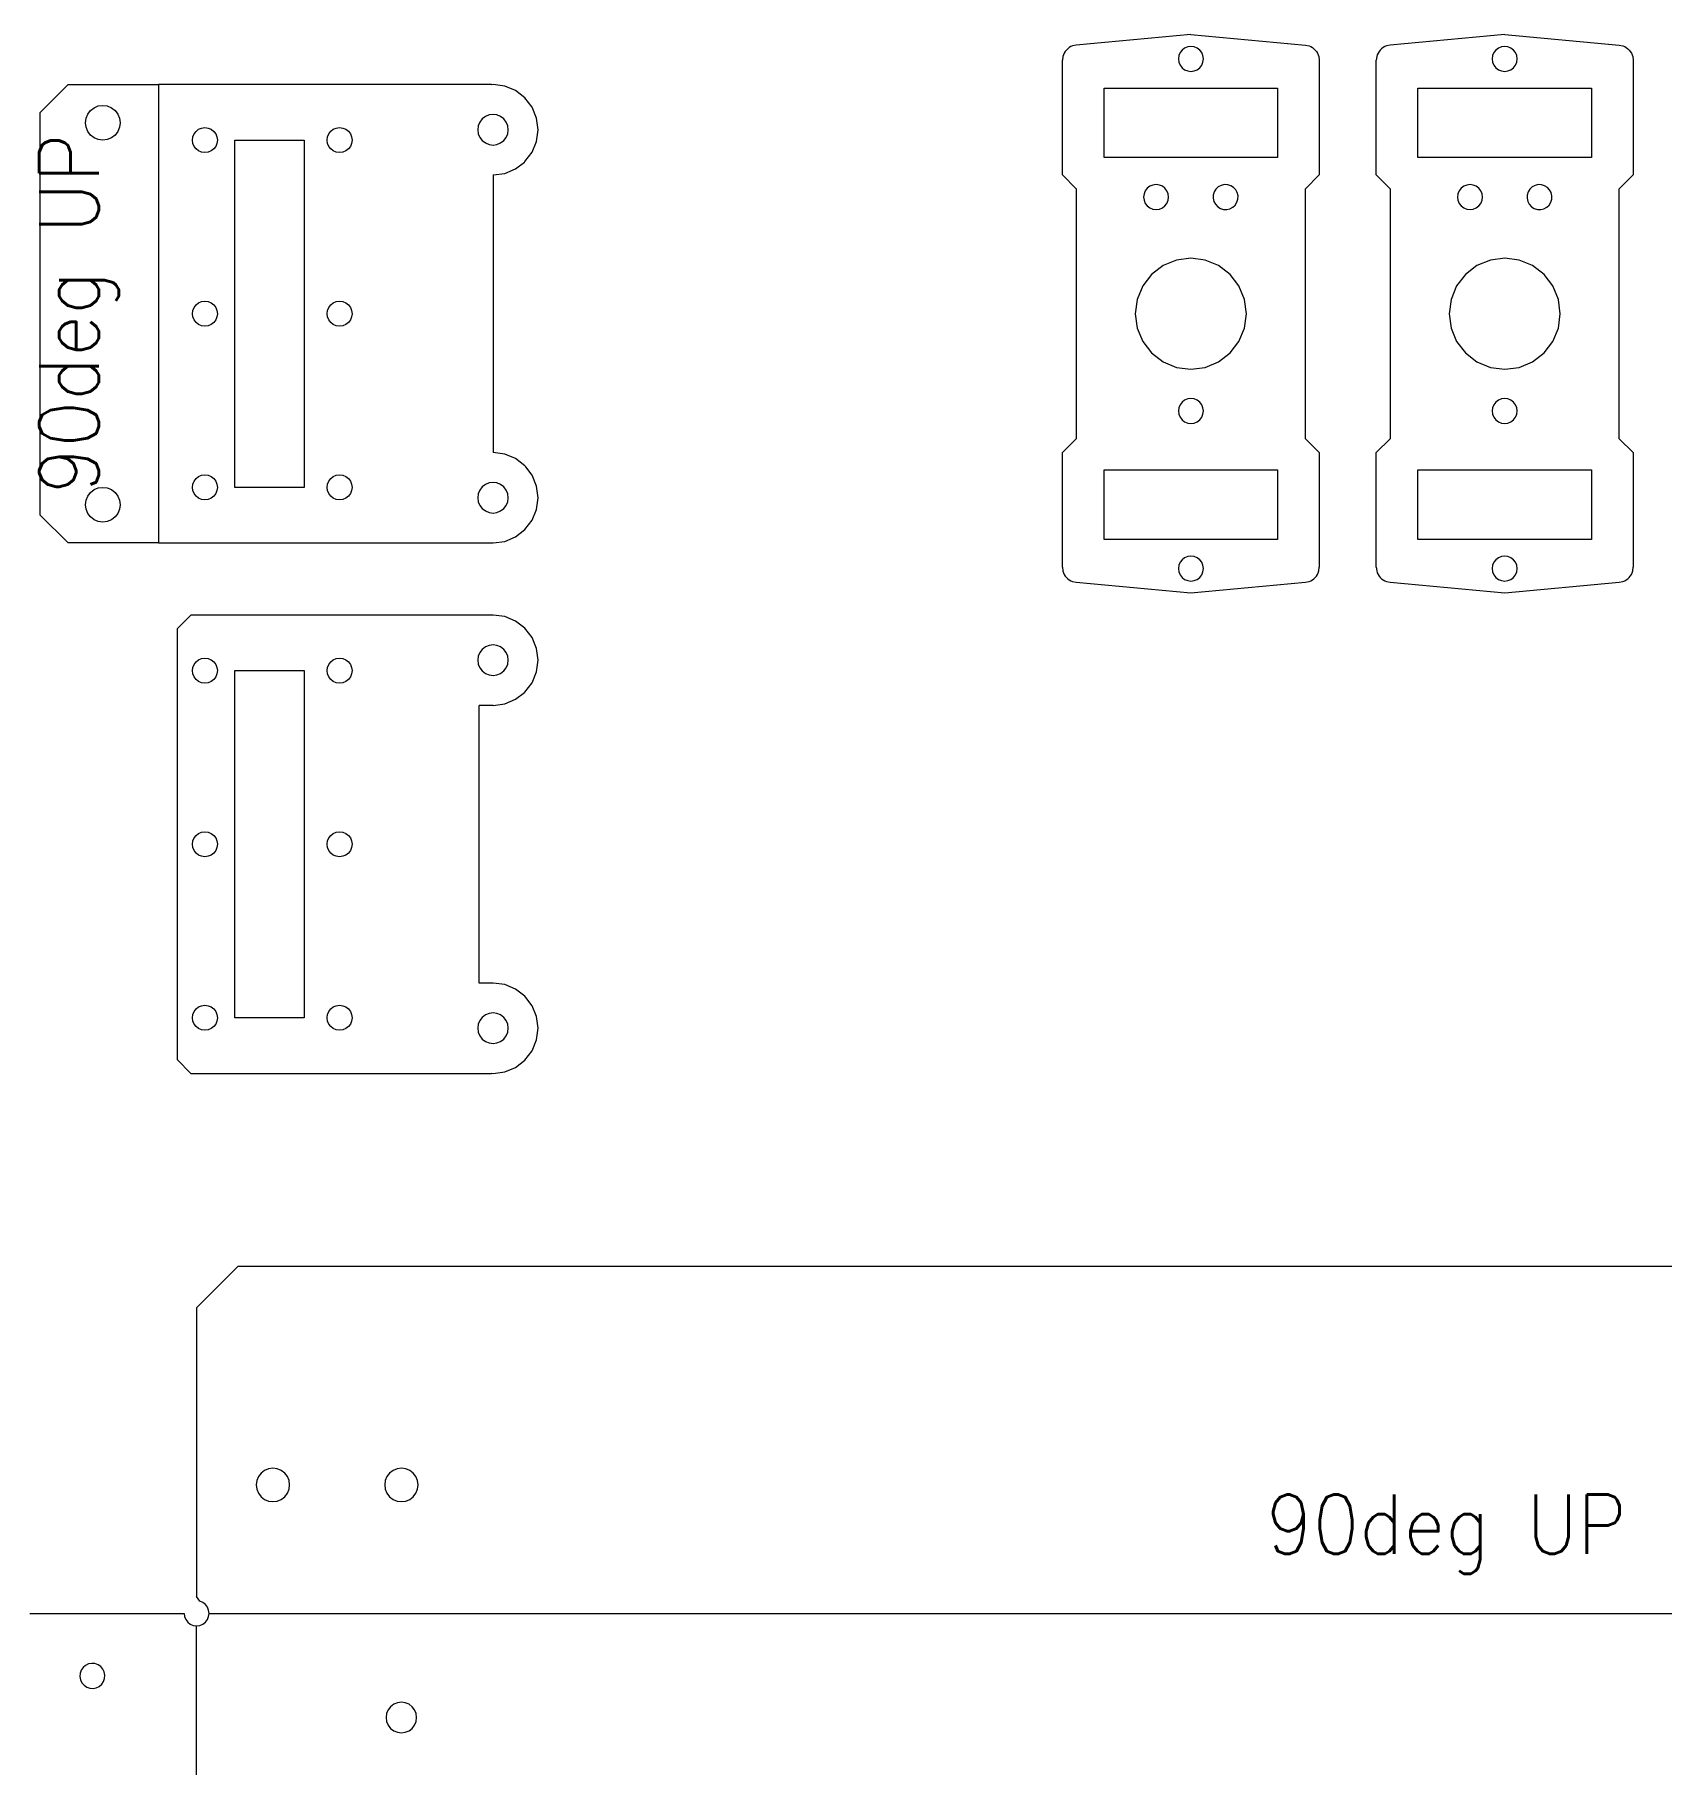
# Model space of a CAD drawing. Extents: x -379 to 887, y -729 to 302.
# Drawn here: x -48.3 to 186, y 53.2 to 302.4 of the extents above; entities that cross this region are included whole.
import ezdxf

# ---------------------------------------------------------------- set-up
doc = ezdxf.new("R2010")
doc.units = 0
doc.layers.get('0').update_dxf_attribs({"linetype": 'CONTINUOUS', "lineweight": 25, "true_color": 0xffffff})
doc.layers.add('Layer0', color=7, linetype='BYLAYER', lineweight=5)
doc.styles.add('textstyle2', font='')
doc.styles.add('textstyle3', font='')
doc.styles.get('textstyle2').set_extended_font_data('Standard')
doc.styles.get('textstyle3').set_extended_font_data('Standard')

msp = doc.modelspace()

# ---------------------------------------------------------------- linework, layer by layer
at = {"layer": 'Layer0'}
for p, q in [((118.2, 302.37), (101.7, 300.86)), ((118.2, 302.37), (134.7, 300.86)), ((163.4, 302.37), (146.9, 300.86)), ((163.4, 302.37), (179.9, 300.86)), ((99.77, 299.21), (99.7, 298.67)), ((99.85, 299.47), (99.77, 299.21)), ((99.97, 299.71), (99.85, 299.47)), ((100.11, 299.94), (99.97, 299.71)), ((100.28, 300.15), (100.11, 299.94)), ((100.47, 300.34), (100.28, 300.15)), ((100.69, 300.5), (100.47, 300.34)), ((100.92, 300.64), (100.69, 300.5)), ((101.17, 300.74), (100.92, 300.64)), ((101.7, 300.86), (101.17, 300.74)), ((116.46, 299.34), (116.4, 298.87)), ((116.64, 299.77), (116.46, 299.34)), ((116.93, 300.15), (116.64, 299.77)), ((117.3, 300.43), (116.93, 300.15)), ((117.74, 300.61), (117.3, 300.43)), ((118.2, 300.67), (117.74, 300.61)), ((118.67, 300.61), (118.2, 300.67)), ((119.1, 300.43), (118.67, 300.61)), ((119.47, 300.15), (119.1, 300.43)), ((119.76, 299.77), (119.47, 300.15)), ((119.94, 299.34), (119.76, 299.77)), ((120, 298.87), (119.94, 299.34)), ((134.7, 300.86), (135.23, 300.74)), ((135.23, 300.74), (135.48, 300.64)), ((135.48, 300.64), (135.71, 300.5)), ((135.71, 300.5), (135.93, 300.34)), ((135.93, 300.34), (136.12, 300.15)), ((136.12, 300.15), (136.29, 299.94)), ((136.29, 299.94), (136.44, 299.71)), ((136.44, 299.71), (136.55, 299.47)), ((136.55, 299.47), (136.63, 299.21)), ((136.63, 299.21), (136.7, 298.67)), ((144.97, 299.21), (144.9, 298.67)), ((145.05, 299.47), (144.97, 299.21)), ((145.17, 299.71), (145.05, 299.47)), ((145.31, 299.94), (145.17, 299.71)), ((145.48, 300.15), (145.31, 299.94)), ((145.67, 300.34), (145.48, 300.15)), ((145.89, 300.5), (145.67, 300.34)), ((146.12, 300.64), (145.89, 300.5)), ((146.37, 300.74), (146.12, 300.64)), ((146.9, 300.86), (146.37, 300.74)), ((161.66, 299.34), (161.6, 298.87)), ((161.84, 299.77), (161.66, 299.34)), ((162.13, 300.15), (161.84, 299.77)), ((162.5, 300.43), (162.13, 300.15)), ((162.94, 300.61), (162.5, 300.43)), ((163.4, 300.67), (162.94, 300.61)), ((163.87, 300.61), (163.4, 300.67)), ((164.3, 300.43), (163.87, 300.61)), ((164.67, 300.15), (164.3, 300.43)), ((164.96, 299.77), (164.67, 300.15)), ((165.14, 299.34), (164.96, 299.77)), ((165.2, 298.87), (165.14, 299.34)), ((179.9, 300.86), (180.43, 300.74)), ((180.43, 300.74), (180.68, 300.64)), ((180.68, 300.64), (180.91, 300.5)), ((180.91, 300.5), (181.13, 300.34)), ((181.13, 300.34), (181.32, 300.15)), ((181.32, 300.15), (181.49, 299.94)), ((181.49, 299.94), (181.64, 299.71)), ((181.64, 299.71), (181.75, 299.47)), ((181.75, 299.47), (181.83, 299.21)), ((181.83, 299.21), (181.9, 298.67)), ((99.7, 282.17), (99.7, 298.67)), ((116.4, 298.87), (116.46, 298.41)), ((116.46, 298.41), (116.64, 297.97)), ((116.64, 297.97), (116.93, 297.6)), ((116.93, 297.6), (117.3, 297.31)), ((117.3, 297.31), (117.74, 297.13)), ((117.74, 297.13), (118.2, 297.07)), ((118.2, 297.07), (118.67, 297.13)), ((118.67, 297.13), (119.1, 297.31)), ((119.1, 297.31), (119.47, 297.6)), ((119.47, 297.6), (119.76, 297.97)), ((119.76, 297.97), (119.94, 298.41)), ((119.94, 298.41), (120, 298.87)), ((136.7, 298.67), (136.7, 282.17)), ((144.9, 282.17), (144.9, 298.67)), ((161.6, 298.87), (161.66, 298.41)), ((161.66, 298.41), (161.84, 297.97)), ((161.84, 297.97), (162.13, 297.6)), ((162.13, 297.6), (162.5, 297.31)), ((162.5, 297.31), (162.94, 297.13)), ((162.94, 297.13), (163.4, 297.07)), ((163.4, 297.07), (163.87, 297.13)), ((163.87, 297.13), (164.3, 297.31)), ((164.3, 297.31), (164.67, 297.6)), ((164.67, 297.6), (164.96, 297.97)), ((164.96, 297.97), (165.14, 298.41)), ((165.14, 298.41), (165.2, 298.87)), ((181.9, 298.67), (181.9, 282.17)), ((-43.5, 295.17), (-47.5, 291.17)), ((-43.5, 295.17), (-30.5, 295.17)), ((17.5, 295.17), (-30.5, 295.17)), ((17.5, 295.15), (17.5, 295.17)), ((17.7, 295.17), (17.5, 295.15)), ((19.38, 294.95), (17.7, 295.17)), ((20.95, 294.3), (19.38, 294.95)), ((22.3, 293.27), (20.95, 294.3)), ((105.7, 284.67), (105.7, 294.67)), ((105.7, 294.67), (130.7, 294.67)), ((130.7, 294.67), (130.7, 284.67)), ((150.9, 284.67), (150.9, 294.67)), ((150.9, 294.67), (175.9, 294.67)), ((175.9, 294.67), (175.9, 284.67)), ((-40.27, 291.44), (-39.75, 291.84)), ((-39.75, 291.84), (-39.15, 292.09)), ((-39.15, 292.09), (-38.5, 292.17)), ((-38.5, 292.17), (-37.85, 292.09)), ((-37.85, 292.09), (-37.25, 291.84)), ((-37.25, 291.84), (-36.73, 291.44)), ((23.33, 291.92), (22.3, 293.27)), ((23.98, 290.35), (23.33, 291.92)), ((-47.5, 233.17), (-47.5, 291.17)), ((-41, 289.67), (-40.91, 290.32)), ((-40.91, 289.02), (-41, 289.67)), ((-40.91, 290.32), (-40.67, 290.92)), ((-40.67, 288.42), (-40.91, 289.02)), ((-40.67, 290.92), (-40.27, 291.44)), ((-36.73, 291.44), (-36.33, 290.92)), ((-36.33, 290.92), (-36.09, 290.32)), ((-36.09, 289.02), (-36.33, 288.42)), ((-36.09, 290.32), (-36, 289.67)), ((-36, 289.67), (-36.09, 289.02)), ((15.58, 289.24), (15.5, 288.67)), ((15.8, 289.77), (15.58, 289.24)), ((16.15, 290.23), (15.8, 289.77)), ((16.6, 290.58), (16.15, 290.23)), ((17.13, 290.8), (16.6, 290.58)), ((17.7, 290.87), (17.13, 290.8)), ((18.27, 290.8), (17.7, 290.87)), ((18.8, 290.58), (18.27, 290.8)), ((19.26, 290.23), (18.8, 290.58)), ((19.61, 289.77), (19.26, 290.23)), ((19.83, 289.24), (19.61, 289.77)), ((19.9, 288.67), (19.83, 289.24)), ((24.2, 288.67), (23.98, 290.35)), ((-40.27, 287.9), (-40.67, 288.42)), ((-39.75, 287.51), (-40.27, 287.9)), ((-39.15, 287.26), (-39.75, 287.51)), ((-38.5, 287.17), (-39.15, 287.26)), ((-37.85, 287.26), (-38.5, 287.17)), ((-37.25, 287.51), (-37.85, 287.26)), ((-36.73, 287.9), (-37.25, 287.51)), ((-36.33, 288.42), (-36.73, 287.9)), ((-25.6, 287.17), (-25.54, 287.64)), ((-25.54, 286.71), (-25.6, 287.17)), ((-25.54, 287.64), (-25.36, 288.07)), ((-25.36, 286.27), (-25.54, 286.71)), ((-25.36, 288.07), (-25.07, 288.44)), ((-25.07, 288.44), (-24.7, 288.73)), ((-24.7, 288.73), (-24.27, 288.91)), ((-24.27, 288.91), (-23.8, 288.97)), ((-23.8, 288.97), (-23.33, 288.91)), ((-23.33, 288.91), (-22.9, 288.73)), ((-22.9, 288.73), (-22.53, 288.44)), ((-22.53, 288.44), (-22.24, 288.07)), ((-22.24, 288.07), (-22.06, 287.64)), ((-22.06, 286.71), (-22.24, 286.27)), ((-22.06, 287.64), (-22, 287.17)), ((-22, 287.17), (-22.06, 286.71)), ((-19.5, 287.17), (-9.5, 287.17)), ((-19.5, 237.17), (-19.5, 287.17)), ((-9.5, 287.17), (-9.5, 237.17)), ((-6.2, 287.17), (-6.14, 287.64)), ((-6.14, 286.71), (-6.2, 287.17)), ((-6.14, 287.64), (-5.96, 288.07)), ((-5.96, 286.27), (-6.14, 286.71)), ((-5.96, 288.07), (-5.67, 288.45)), ((-5.67, 288.45), (-5.3, 288.73)), ((-5.3, 288.73), (-4.87, 288.91)), ((-4.87, 288.91), (-4.4, 288.97)), ((-4.4, 288.97), (-3.93, 288.91)), ((-3.93, 288.91), (-3.5, 288.73)), ((-3.5, 288.73), (-3.13, 288.45)), ((-3.13, 288.45), (-2.84, 288.07)), ((-2.84, 288.07), (-2.66, 287.64)), ((-2.66, 286.71), (-2.84, 286.27)), ((-2.66, 287.64), (-2.6, 287.17)), ((-2.6, 287.17), (-2.66, 286.71)), ((15.5, 288.67), (15.58, 288.1)), ((15.58, 288.1), (15.8, 287.57)), ((15.8, 287.57), (16.15, 287.12)), ((16.15, 287.12), (16.6, 286.77)), ((16.6, 286.77), (17.13, 286.55)), ((17.13, 286.55), (17.7, 286.47)), ((17.7, 286.47), (18.27, 286.55)), ((18.27, 286.55), (18.8, 286.77)), ((18.8, 286.77), (19.26, 287.12)), ((19.26, 287.12), (19.61, 287.57)), ((19.61, 287.57), (19.83, 288.1)), ((19.83, 288.1), (19.9, 288.67)), ((23.33, 285.42), (23.98, 286.99)), ((23.98, 286.99), (24.2, 288.67)), ((-25.07, 285.9), (-25.36, 286.27)), ((-24.7, 285.61), (-25.07, 285.9)), ((-24.27, 285.43), (-24.7, 285.61)), ((-23.8, 285.37), (-24.27, 285.43)), ((-23.33, 285.43), (-23.8, 285.37)), ((-22.9, 285.61), (-23.33, 285.43)), ((-22.53, 285.9), (-22.9, 285.61)), ((-22.24, 286.27), (-22.53, 285.9)), ((-5.67, 285.9), (-5.96, 286.27)), ((-5.3, 285.61), (-5.67, 285.9)), ((-4.87, 285.43), (-5.3, 285.61)), ((-4.4, 285.37), (-4.87, 285.43)), ((-3.93, 285.43), (-4.4, 285.37)), ((-3.5, 285.61), (-3.93, 285.43)), ((-3.13, 285.9), (-3.5, 285.61)), ((-2.84, 286.27), (-3.13, 285.9)), ((20.95, 283.04), (22.22, 284.02)), ((22.22, 284.02), (22.3, 284.08)), ((22.3, 284.08), (23.33, 285.42)), ((130.7, 284.67), (105.7, 284.67)), ((175.9, 284.67), (150.9, 284.67)), ((17.7, 282.17), (19.38, 282.39)), ((17.7, 282.17), (17.7, 242.17)), ((19.38, 282.39), (20.95, 283.04)), ((99.7, 282.17), (101.7, 280.17)), ((136.7, 282.17), (134.7, 280.17)), ((144.9, 282.17), (146.9, 280.17)), ((181.9, 282.17), (179.9, 280.17)), ((101.7, 280.17), (101.7, 244.17)), ((111.46, 279.44), (111.4, 278.97)), ((111.64, 279.87), (111.46, 279.44)), ((111.93, 280.25), (111.64, 279.87)), ((112.3, 280.53), (111.93, 280.25)), ((112.74, 280.71), (112.3, 280.53)), ((113.2, 280.77), (112.74, 280.71)), ((113.67, 280.71), (113.2, 280.77)), ((114.1, 280.53), (113.67, 280.71)), ((114.47, 280.25), (114.1, 280.53)), ((114.76, 279.87), (114.47, 280.25)), ((114.94, 279.44), (114.76, 279.87)), ((115, 278.97), (114.94, 279.44)), ((121.43, 279.27), (121.41, 278.8)), ((121.56, 279.72), (121.43, 279.27)), ((121.81, 280.12), (121.56, 279.72)), ((122.15, 280.44), (121.81, 280.12)), ((122.57, 280.66), (122.15, 280.44)), ((123.03, 280.76), (122.57, 280.66)), ((123.5, 280.75), (123.03, 280.76)), ((123.95, 280.61), (123.5, 280.75)), ((124.34, 280.36), (123.95, 280.61)), ((124.67, 280.02), (124.34, 280.36)), ((124.89, 279.61), (124.67, 280.02)), ((124.99, 279.15), (124.89, 279.61)), ((124.98, 278.68), (124.99, 279.15)), ((134.7, 244.17), (134.7, 280.17)), ((146.9, 280.17), (146.9, 244.17)), ((156.66, 279.44), (156.6, 278.97)), ((156.84, 279.87), (156.66, 279.44)), ((157.13, 280.25), (156.84, 279.87)), ((157.5, 280.53), (157.13, 280.25)), ((157.94, 280.71), (157.5, 280.53)), ((158.4, 280.77), (157.94, 280.71)), ((158.87, 280.71), (158.4, 280.77)), ((159.3, 280.53), (158.87, 280.71)), ((159.67, 280.25), (159.3, 280.53)), ((159.96, 279.87), (159.67, 280.25)), ((160.14, 279.44), (159.96, 279.87)), ((160.2, 278.97), (160.14, 279.44)), ((166.63, 279.27), (166.61, 278.8)), ((166.76, 279.72), (166.63, 279.27)), ((167.01, 280.12), (166.76, 279.72)), ((167.35, 280.44), (167.01, 280.12)), ((167.77, 280.66), (167.35, 280.44)), ((168.23, 280.76), (167.77, 280.66)), ((168.7, 280.75), (168.23, 280.76)), ((169.15, 280.61), (168.7, 280.75)), ((169.54, 280.36), (169.15, 280.61)), ((169.87, 280.02), (169.54, 280.36)), ((170.09, 279.61), (169.87, 280.02)), ((170.19, 279.15), (170.09, 279.61)), ((170.18, 278.68), (170.19, 279.15)), ((179.9, 244.17), (179.9, 280.17)), ((111.4, 278.97), (111.46, 278.51)), ((111.46, 278.51), (111.64, 278.07)), ((111.64, 278.07), (111.93, 277.7)), ((111.93, 277.7), (112.3, 277.41)), ((112.3, 277.41), (112.74, 277.23)), ((112.74, 277.23), (113.2, 277.17)), ((113.2, 277.17), (113.67, 277.23)), ((113.67, 277.23), (114.1, 277.41)), ((114.1, 277.41), (114.47, 277.7)), ((114.47, 277.7), (114.76, 278.07)), ((114.76, 278.07), (114.94, 278.51)), ((114.94, 278.51), (115, 278.97)), ((121.41, 278.8), (121.52, 278.34)), ((121.52, 278.34), (121.74, 277.93)), ((121.74, 277.93), (122.06, 277.58)), ((122.06, 277.58), (122.46, 277.33)), ((122.46, 277.33), (122.91, 277.2)), ((122.91, 277.2), (123.38, 277.18)), ((123.38, 277.18), (123.83, 277.29)), ((123.83, 277.29), (124.25, 277.51)), ((124.25, 277.51), (124.59, 277.83)), ((124.59, 277.83), (124.84, 278.23)), ((124.84, 278.23), (124.98, 278.68)), ((156.6, 278.97), (156.66, 278.51)), ((156.66, 278.51), (156.84, 278.07)), ((156.84, 278.07), (157.13, 277.7)), ((157.13, 277.7), (157.5, 277.41)), ((157.5, 277.41), (157.94, 277.23)), ((157.94, 277.23), (158.4, 277.17)), ((158.4, 277.17), (158.87, 277.23)), ((158.87, 277.23), (159.3, 277.41)), ((159.3, 277.41), (159.67, 277.7)), ((159.67, 277.7), (159.96, 278.07)), ((159.96, 278.07), (160.14, 278.51)), ((160.14, 278.51), (160.2, 278.97)), ((166.61, 278.8), (166.72, 278.34)), ((166.72, 278.34), (166.94, 277.93)), ((166.94, 277.93), (167.26, 277.58)), ((167.26, 277.58), (167.66, 277.33)), ((167.66, 277.33), (168.11, 277.2)), ((168.11, 277.2), (168.58, 277.18)), ((168.58, 277.18), (169.03, 277.29)), ((169.03, 277.29), (169.45, 277.51)), ((169.45, 277.51), (169.79, 277.83)), ((169.79, 277.83), (170.04, 278.23)), ((170.04, 278.23), (170.18, 278.68)), ((114.2, 269.1), (112.54, 267.83)), ((116.13, 269.9), (114.2, 269.1)), ((118.2, 270.17), (116.13, 269.9)), ((120.27, 269.9), (118.2, 270.17)), ((122.2, 269.1), (120.27, 269.9)), ((123.86, 267.83), (122.2, 269.1)), ((159.4, 269.1), (157.74, 267.83)), ((161.33, 269.9), (159.4, 269.1)), ((163.4, 270.17), (161.33, 269.9)), ((165.47, 269.9), (163.4, 270.17)), ((167.4, 269.1), (165.47, 269.9)), ((169.06, 267.83), (167.4, 269.1)), ((112.54, 267.83), (111.27, 266.17)), ((125.13, 266.17), (123.86, 267.83)), ((157.74, 267.83), (156.47, 266.17)), ((170.33, 266.17), (169.06, 267.83)), ((110.47, 264.24), (110.2, 262.17)), ((111.27, 266.17), (110.47, 264.24)), ((125.93, 264.24), (125.13, 266.17)), ((126.2, 262.17), (125.93, 264.24)), ((155.67, 264.24), (155.4, 262.17)), ((156.47, 266.17), (155.67, 264.24)), ((171.13, 264.24), (170.33, 266.17)), ((171.4, 262.17), (171.13, 264.24)), ((-25.6, 262.17), (-25.54, 262.64)), ((-25.54, 261.71), (-25.6, 262.17)), ((-25.54, 262.64), (-25.36, 263.07)), ((-25.36, 261.27), (-25.54, 261.71)), ((-25.36, 263.07), (-25.07, 263.45)), ((-25.07, 263.45), (-24.7, 263.73)), ((-24.7, 263.73), (-24.27, 263.91)), ((-24.27, 263.91), (-23.8, 263.97)), ((-23.8, 263.97), (-23.33, 263.91)), ((-23.33, 263.91), (-22.9, 263.73)), ((-22.9, 263.73), (-22.53, 263.45)), ((-22.53, 263.45), (-22.24, 263.07)), ((-22.24, 263.07), (-22.06, 262.64)), ((-22.06, 261.71), (-22.24, 261.27)), ((-22.06, 262.64), (-22, 262.17)), ((-22, 262.17), (-22.06, 261.71)), ((-6.2, 262.17), (-6.14, 262.64)), ((-6.14, 261.71), (-6.2, 262.17)), ((-6.14, 262.64), (-5.96, 263.07)), ((-5.96, 261.27), (-6.14, 261.71)), ((-5.96, 263.07), (-5.67, 263.45)), ((-5.67, 263.45), (-5.3, 263.73)), ((-5.3, 263.73), (-4.87, 263.91)), ((-4.87, 263.91), (-4.4, 263.97)), ((-4.4, 263.97), (-3.93, 263.91)), ((-3.93, 263.91), (-3.5, 263.73)), ((-3.5, 263.73), (-3.13, 263.45)), ((-3.13, 263.45), (-2.84, 263.07)), ((-2.84, 263.07), (-2.66, 262.64)), ((-2.66, 261.71), (-2.84, 261.27)), ((-2.66, 262.64), (-2.6, 262.17)), ((-2.6, 262.17), (-2.66, 261.71)), ((110.2, 262.17), (110.47, 260.1)), ((125.93, 260.1), (126.2, 262.17)), ((155.4, 262.17), (155.67, 260.1)), ((171.13, 260.1), (171.4, 262.17)), ((-25.07, 260.9), (-25.36, 261.27)), ((-24.7, 260.61), (-25.07, 260.9)), ((-24.27, 260.43), (-24.7, 260.61)), ((-23.8, 260.37), (-24.27, 260.43)), ((-23.33, 260.43), (-23.8, 260.37)), ((-22.9, 260.61), (-23.33, 260.43)), ((-22.53, 260.9), (-22.9, 260.61)), ((-22.24, 261.27), (-22.53, 260.9)), ((-5.67, 260.9), (-5.96, 261.27)), ((-5.3, 260.61), (-5.67, 260.9)), ((-4.87, 260.43), (-5.3, 260.61)), ((-4.4, 260.37), (-4.87, 260.43)), ((-3.93, 260.43), (-4.4, 260.37)), ((-3.5, 260.61), (-3.93, 260.43)), ((-3.13, 260.9), (-3.5, 260.61)), ((-2.84, 261.27), (-3.13, 260.9)), ((110.47, 260.1), (111.27, 258.17)), ((125.13, 258.17), (125.93, 260.1)), ((155.67, 260.1), (156.47, 258.17)), ((170.33, 258.17), (171.13, 260.1)), ((111.27, 258.17), (112.54, 256.52)), ((123.86, 256.52), (125.13, 258.17)), ((156.47, 258.17), (157.74, 256.52)), ((169.06, 256.52), (170.33, 258.17)), ((112.54, 256.52), (114.2, 255.24)), ((114.2, 255.24), (116.13, 254.45)), ((116.13, 254.45), (118.2, 254.17)), ((118.2, 254.17), (120.27, 254.45)), ((120.27, 254.45), (122.2, 255.24)), ((122.2, 255.24), (123.86, 256.52)), ((157.74, 256.52), (159.4, 255.24)), ((159.4, 255.24), (161.33, 254.45)), ((161.33, 254.45), (163.4, 254.17)), ((163.4, 254.17), (165.47, 254.45)), ((165.47, 254.45), (167.4, 255.24)), ((167.4, 255.24), (169.06, 256.52)), ((116.93, 249.45), (116.64, 249.07)), ((117.3, 249.73), (116.93, 249.45)), ((117.74, 249.91), (117.3, 249.73)), ((118.2, 249.97), (117.74, 249.91)), ((118.67, 249.91), (118.2, 249.97)), ((119.1, 249.73), (118.67, 249.91)), ((119.47, 249.45), (119.1, 249.73)), ((119.76, 249.07), (119.47, 249.45)), ((162.13, 249.45), (161.84, 249.07)), ((162.5, 249.73), (162.13, 249.45)), ((162.94, 249.91), (162.5, 249.73)), ((163.4, 249.97), (162.94, 249.91)), ((163.87, 249.91), (163.4, 249.97)), ((164.3, 249.73), (163.87, 249.91)), ((164.67, 249.45), (164.3, 249.73)), ((164.96, 249.07), (164.67, 249.45)), ((116.46, 248.64), (116.4, 248.17)), ((116.4, 248.17), (116.46, 247.71)), ((116.64, 249.07), (116.46, 248.64)), ((116.46, 247.71), (116.64, 247.27)), ((116.64, 247.27), (116.93, 246.9)), ((116.93, 246.9), (117.3, 246.61)), ((119.1, 246.61), (119.47, 246.9)), ((119.47, 246.9), (119.76, 247.27)), ((119.94, 248.64), (119.76, 249.07)), ((119.76, 247.27), (119.94, 247.71)), ((120, 248.17), (119.94, 248.64)), ((119.94, 247.71), (120, 248.17)), ((161.66, 248.64), (161.6, 248.17)), ((161.6, 248.17), (161.66, 247.71)), ((161.84, 249.07), (161.66, 248.64)), ((161.66, 247.71), (161.84, 247.27)), ((161.84, 247.27), (162.13, 246.9)), ((162.13, 246.9), (162.5, 246.61)), ((164.3, 246.61), (164.67, 246.9)), ((164.67, 246.9), (164.96, 247.27)), ((165.14, 248.64), (164.96, 249.07)), ((164.96, 247.27), (165.14, 247.71)), ((165.2, 248.17), (165.14, 248.64)), ((165.14, 247.71), (165.2, 248.17)), ((99.7, 242.17), (101.7, 244.17)), ((117.3, 246.61), (117.74, 246.43)), ((117.74, 246.43), (118.2, 246.37)), ((118.2, 246.37), (118.67, 246.43)), ((118.67, 246.43), (119.1, 246.61)), ((136.7, 242.17), (134.7, 244.17)), ((144.9, 242.17), (146.9, 244.17)), ((162.5, 246.61), (162.94, 246.43)), ((162.94, 246.43), (163.4, 246.37)), ((163.4, 246.37), (163.87, 246.43)), ((163.87, 246.43), (164.3, 246.61)), ((181.9, 242.17), (179.9, 244.17)), ((19.38, 241.95), (17.7, 242.17)), ((20.95, 241.3), (19.38, 241.95)), ((99.7, 225.67), (99.7, 242.17)), ((136.7, 242.17), (136.7, 225.67)), ((144.9, 225.67), (144.9, 242.17)), ((181.9, 242.17), (181.9, 225.67)), ((22.3, 240.27), (20.95, 241.3)), ((22.41, 240.12), (22.3, 240.27)), ((23.33, 238.92), (22.41, 240.12)), ((105.7, 229.67), (105.7, 239.67)), ((105.7, 239.67), (130.7, 239.67)), ((130.7, 239.67), (130.7, 229.67)), ((150.9, 239.67), (175.9, 239.67)), ((150.9, 229.67), (150.9, 239.67)), ((175.9, 239.67), (175.9, 229.67)), ((-40.27, 236.44), (-39.75, 236.84)), ((-39.75, 236.84), (-39.15, 237.09)), ((-39.15, 237.09), (-38.5, 237.17)), ((-38.5, 237.17), (-37.85, 237.09)), ((-37.85, 237.09), (-37.25, 236.84)), ((-37.25, 236.84), (-36.73, 236.44)), ((-25.6, 237.17), (-25.54, 237.64)), ((-25.54, 236.71), (-25.6, 237.17)), ((-25.54, 237.64), (-25.36, 238.07)), ((-25.36, 236.27), (-25.54, 236.71)), ((-25.36, 238.07), (-25.07, 238.45)), ((-25.07, 238.45), (-24.7, 238.73)), ((-24.7, 238.73), (-24.27, 238.91)), ((-24.27, 238.91), (-23.8, 238.97)), ((-23.8, 238.97), (-23.33, 238.91)), ((-23.33, 238.91), (-22.9, 238.73)), ((-22.9, 238.73), (-22.53, 238.45)), ((-22.53, 238.45), (-22.24, 238.07)), ((-22.24, 238.07), (-22.06, 237.64)), ((-22.06, 236.71), (-22.24, 236.27)), ((-22.06, 237.64), (-22, 237.17)), ((-22, 237.17), (-22.06, 236.71)), ((-9.5, 237.17), (-19.5, 237.17)), ((-6.2, 237.17), (-6.14, 237.64)), ((-6.14, 236.71), (-6.2, 237.17)), ((-6.14, 237.64), (-5.96, 238.07)), ((-5.96, 236.27), (-6.14, 236.71)), ((-5.96, 238.07), (-5.67, 238.45)), ((-5.67, 238.45), (-5.3, 238.73)), ((-5.3, 238.73), (-4.87, 238.91)), ((-4.87, 238.91), (-4.4, 238.97)), ((-4.4, 238.97), (-3.93, 238.91)), ((-3.93, 238.91), (-3.5, 238.73)), ((-3.5, 238.73), (-3.13, 238.45)), ((-3.13, 238.45), (-2.84, 238.07)), ((-2.84, 238.07), (-2.66, 237.64)), ((-2.66, 236.71), (-2.84, 236.27)), ((-2.66, 237.64), (-2.6, 237.17)), ((-2.6, 237.17), (-2.66, 236.71)), ((15.8, 236.77), (15.58, 236.24)), ((16.15, 237.23), (15.8, 236.77)), ((16.6, 237.58), (16.15, 237.23)), ((17.13, 237.8), (16.6, 237.58)), ((17.7, 237.87), (17.13, 237.8)), ((18.27, 237.8), (17.7, 237.87)), ((18.8, 237.58), (18.27, 237.8)), ((19.26, 237.23), (18.8, 237.58)), ((19.61, 236.77), (19.26, 237.23)), ((19.83, 236.24), (19.61, 236.77)), ((23.98, 237.35), (23.33, 238.92)), ((24.2, 235.67), (23.98, 237.35)), ((-41, 234.67), (-40.91, 235.32)), ((-40.91, 234.03), (-41, 234.67)), ((-40.91, 235.32), (-40.67, 235.92)), ((-40.67, 235.92), (-40.27, 236.44)), ((-36.73, 236.44), (-36.33, 235.92)), ((-36.33, 235.92), (-36.09, 235.32)), ((-36.09, 235.32), (-36, 234.67)), ((-36, 234.67), (-36.09, 234.03)), ((-25.07, 235.9), (-25.36, 236.27)), ((-24.7, 235.61), (-25.07, 235.9)), ((-24.27, 235.43), (-24.7, 235.61)), ((-23.8, 235.37), (-24.27, 235.43)), ((-23.33, 235.43), (-23.8, 235.37)), ((-22.9, 235.61), (-23.33, 235.43)), ((-22.53, 235.9), (-22.9, 235.61)), ((-22.24, 236.27), (-22.53, 235.9)), ((-5.67, 235.9), (-5.96, 236.27)), ((-5.3, 235.61), (-5.67, 235.9)), ((-4.87, 235.43), (-5.3, 235.61)), ((-4.4, 235.37), (-4.87, 235.43)), ((-3.93, 235.43), (-4.4, 235.37)), ((-3.5, 235.61), (-3.93, 235.43)), ((-3.13, 235.9), (-3.5, 235.61)), ((-2.84, 236.27), (-3.13, 235.9)), ((15.58, 236.24), (15.5, 235.67)), ((15.5, 235.67), (15.58, 235.1)), ((15.58, 235.1), (15.8, 234.57)), ((15.8, 234.57), (16.15, 234.12)), ((19.26, 234.12), (19.61, 234.57)), ((19.61, 234.57), (19.83, 235.1)), ((19.9, 235.67), (19.83, 236.24)), ((19.83, 235.1), (19.9, 235.67)), ((23.98, 233.99), (24.2, 235.67)), ((-43.5, 229.17), (-47.5, 233.17)), ((-40.67, 233.42), (-40.91, 234.03)), ((-40.27, 232.9), (-40.67, 233.42)), ((-39.75, 232.51), (-40.27, 232.9)), ((-39.15, 232.26), (-39.75, 232.51)), ((-38.5, 232.17), (-39.15, 232.26)), ((-37.85, 232.26), (-38.5, 232.17)), ((-37.25, 232.51), (-37.85, 232.26)), ((-36.73, 232.9), (-37.25, 232.51)), ((-36.33, 233.42), (-36.73, 232.9)), ((-36.09, 234.03), (-36.33, 233.42)), ((16.15, 234.12), (16.6, 233.77)), ((16.6, 233.77), (17.13, 233.55)), ((17.13, 233.55), (17.7, 233.47)), ((17.7, 233.47), (18.27, 233.55)), ((18.27, 233.55), (18.8, 233.77)), ((18.8, 233.77), (19.26, 234.12)), ((22.3, 231.08), (23.33, 232.42)), ((23.33, 232.42), (23.98, 233.99)), ((17.5, 229.2), (17.7, 229.17)), ((17.5, 229.17), (17.5, 229.2)), ((17.7, 229.17), (19.38, 229.39)), ((19.38, 229.39), (20.95, 230.04)), ((20.95, 230.04), (22.3, 231.08)), ((130.7, 229.67), (105.7, 229.67)), ((175.9, 229.67), (150.9, 229.67)), ((-30.5, 229.17), (-43.5, 229.17)), ((-30.5, 229.17), (17.5, 229.17)), ((116.93, 226.75), (116.64, 226.37)), ((117.3, 227.03), (116.93, 226.75)), ((117.74, 227.21), (117.3, 227.03)), ((118.2, 227.27), (117.74, 227.21)), ((118.67, 227.21), (118.2, 227.27)), ((119.1, 227.03), (118.67, 227.21)), ((119.47, 226.75), (119.1, 227.03)), ((119.76, 226.37), (119.47, 226.75)), ((162.13, 226.75), (161.84, 226.37)), ((162.5, 227.03), (162.13, 226.75)), ((162.94, 227.21), (162.5, 227.03)), ((163.4, 227.27), (162.94, 227.21)), ((163.87, 227.21), (163.4, 227.27)), ((164.3, 227.03), (163.87, 227.21)), ((164.67, 226.75), (164.3, 227.03)), ((164.96, 226.37), (164.67, 226.75)), ((99.7, 225.67), (99.77, 225.14)), ((99.77, 225.14), (99.85, 224.88)), ((99.85, 224.88), (99.97, 224.63)), ((99.97, 224.63), (100.11, 224.4)), ((100.11, 224.4), (100.28, 224.19)), ((116.46, 225.94), (116.4, 225.47)), ((116.4, 225.47), (116.46, 225.01)), ((116.64, 226.37), (116.46, 225.94)), ((116.46, 225.01), (116.64, 224.57)), ((116.64, 224.57), (116.93, 224.2)), ((119.47, 224.2), (119.76, 224.57)), ((119.94, 225.94), (119.76, 226.37)), ((119.76, 224.57), (119.94, 225.01)), ((120, 225.47), (119.94, 225.94)), ((119.94, 225.01), (120, 225.47)), ((136.12, 224.19), (136.29, 224.4)), ((136.29, 224.4), (136.44, 224.63)), ((136.44, 224.63), (136.55, 224.88)), ((136.55, 224.88), (136.63, 225.14)), ((136.63, 225.14), (136.7, 225.67)), ((144.9, 225.67), (144.97, 225.14)), ((144.97, 225.14), (145.05, 224.88)), ((145.05, 224.88), (145.17, 224.63)), ((145.17, 224.63), (145.31, 224.4)), ((145.31, 224.4), (145.48, 224.19)), ((161.66, 225.94), (161.6, 225.47)), ((161.6, 225.47), (161.66, 225.01)), ((161.84, 226.37), (161.66, 225.94)), ((161.66, 225.01), (161.84, 224.57)), ((161.84, 224.57), (162.13, 224.2)), ((164.67, 224.2), (164.96, 224.57)), ((165.14, 225.94), (164.96, 226.37)), ((164.96, 224.57), (165.14, 225.01)), ((165.2, 225.47), (165.14, 225.94)), ((165.14, 225.01), (165.2, 225.47)), ((181.32, 224.19), (181.49, 224.4)), ((181.49, 224.4), (181.64, 224.63)), ((181.64, 224.63), (181.75, 224.88)), ((181.75, 224.88), (181.83, 225.14)), ((181.83, 225.14), (181.9, 225.67)), ((100.28, 224.19), (100.47, 224.01)), ((100.47, 224.01), (100.69, 223.84)), ((100.69, 223.84), (100.92, 223.71)), ((100.92, 223.71), (101.17, 223.6)), ((101.17, 223.6), (101.7, 223.49)), ((101.7, 223.49), (118.2, 221.97)), ((116.93, 224.2), (117.3, 223.91)), ((117.3, 223.91), (117.74, 223.73)), ((117.74, 223.73), (118.2, 223.67)), ((118.2, 223.67), (118.67, 223.73)), ((118.2, 221.97), (134.7, 223.49)), ((118.67, 223.73), (119.1, 223.91)), ((119.1, 223.91), (119.47, 224.2)), ((134.7, 223.49), (135.23, 223.6)), ((135.23, 223.6), (135.48, 223.71)), ((135.48, 223.71), (135.71, 223.84)), ((135.71, 223.84), (135.93, 224.01)), ((135.93, 224.01), (136.12, 224.19)), ((145.48, 224.19), (145.67, 224.01)), ((145.67, 224.01), (145.89, 223.84)), ((145.89, 223.84), (146.12, 223.71)), ((146.12, 223.71), (146.37, 223.6)), ((146.37, 223.6), (146.9, 223.49)), ((146.9, 223.49), (163.4, 221.97)), ((162.13, 224.2), (162.5, 223.91)), ((162.5, 223.91), (162.94, 223.73)), ((162.94, 223.73), (163.4, 223.67)), ((163.4, 223.67), (163.87, 223.73)), ((163.4, 221.97), (179.9, 223.49)), ((163.87, 223.73), (164.3, 223.91)), ((164.3, 223.91), (164.67, 224.2)), ((179.9, 223.49), (180.43, 223.6)), ((180.43, 223.6), (180.68, 223.71)), ((180.68, 223.71), (180.91, 223.84)), ((180.91, 223.84), (181.13, 224.01)), ((181.13, 224.01), (181.32, 224.19)), ((-27.8, 216.77), (-25.8, 218.77)), ((-27.8, 216.77), (-27.8, 154.77)), ((17.5, 218.77), (-25.8, 218.77)), ((17.5, 218.75), (17.5, 218.77)), ((17.7, 218.77), (17.5, 218.75)), ((19.38, 218.55), (17.7, 218.77)), ((20.95, 217.9), (19.38, 218.55)), ((22.3, 216.87), (20.95, 217.9)), ((23.33, 215.52), (22.3, 216.87)), ((17.13, 214.4), (16.6, 214.18)), ((17.7, 214.47), (17.13, 214.4)), ((18.27, 214.4), (17.7, 214.47)), ((18.8, 214.18), (18.27, 214.4)), ((23.98, 213.95), (23.33, 215.52)), ((-25.36, 211.67), (-25.07, 212.04)), ((-25.07, 212.04), (-24.7, 212.33)), ((-24.7, 212.33), (-24.27, 212.51)), ((-24.27, 212.51), (-23.8, 212.57)), ((-23.8, 212.57), (-23.33, 212.51)), ((-23.33, 212.51), (-22.9, 212.33)), ((-22.9, 212.33), (-22.53, 212.04)), ((-22.53, 212.04), (-22.24, 211.67)), ((-5.96, 211.67), (-5.67, 212.05)), ((-5.67, 212.05), (-5.3, 212.33)), ((-5.3, 212.33), (-4.87, 212.51)), ((-4.87, 212.51), (-4.4, 212.57)), ((-4.4, 212.57), (-3.93, 212.51)), ((-3.93, 212.51), (-3.5, 212.33)), ((-3.5, 212.33), (-3.13, 212.05)), ((-3.13, 212.05), (-2.84, 211.67)), ((15.58, 212.84), (15.5, 212.27)), ((15.5, 212.27), (15.58, 211.7)), ((15.8, 213.37), (15.58, 212.84)), ((16.15, 213.83), (15.8, 213.37)), ((16.6, 214.18), (16.15, 213.83)), ((19.26, 213.83), (18.8, 214.18)), ((19.61, 213.37), (19.26, 213.83)), ((19.83, 212.84), (19.61, 213.37)), ((19.9, 212.27), (19.83, 212.84)), ((19.83, 211.7), (19.9, 212.27)), ((24.2, 212.27), (23.98, 213.95)), ((23.98, 210.59), (24.2, 212.27)), ((-25.6, 210.77), (-25.54, 211.24)), ((-25.54, 210.31), (-25.6, 210.77)), ((-25.54, 211.24), (-25.36, 211.67)), ((-25.36, 209.87), (-25.54, 210.31)), ((-25.07, 209.5), (-25.36, 209.87)), ((-24.7, 209.21), (-25.07, 209.5)), ((-22.53, 209.5), (-22.9, 209.21)), ((-22.24, 209.87), (-22.53, 209.5)), ((-22.24, 211.67), (-22.06, 211.24)), ((-22.06, 210.31), (-22.24, 209.87)), ((-22.06, 211.24), (-22, 210.77)), ((-22, 210.77), (-22.06, 210.31)), ((-19.5, 210.77), (-9.5, 210.77)), ((-19.5, 160.77), (-19.5, 210.77)), ((-9.5, 210.77), (-9.5, 160.77)), ((-6.2, 210.77), (-6.14, 211.24)), ((-6.14, 210.31), (-6.2, 210.77)), ((-6.14, 211.24), (-5.96, 211.67)), ((-5.96, 209.87), (-6.14, 210.31)), ((-5.67, 209.5), (-5.96, 209.87)), ((-5.3, 209.21), (-5.67, 209.5)), ((-3.13, 209.5), (-3.5, 209.21)), ((-2.84, 209.87), (-3.13, 209.5)), ((-2.84, 211.67), (-2.66, 211.24)), ((-2.66, 210.31), (-2.84, 209.87)), ((-2.66, 211.24), (-2.6, 210.77)), ((-2.6, 210.77), (-2.66, 210.31)), ((15.58, 211.7), (15.8, 211.17)), ((15.8, 211.17), (16.15, 210.72)), ((16.15, 210.72), (16.6, 210.37)), ((16.6, 210.37), (17.13, 210.15)), ((17.13, 210.15), (17.7, 210.07)), ((17.7, 210.07), (18.27, 210.15)), ((18.27, 210.15), (18.8, 210.37)), ((18.8, 210.37), (19.26, 210.72)), ((19.26, 210.72), (19.61, 211.17)), ((19.61, 211.17), (19.83, 211.7)), ((23.33, 209.02), (23.98, 210.59)), ((-24.27, 209.03), (-24.7, 209.21)), ((-23.8, 208.97), (-24.27, 209.03)), ((-23.33, 209.03), (-23.8, 208.97)), ((-22.9, 209.21), (-23.33, 209.03)), ((-4.87, 209.03), (-5.3, 209.21)), ((-4.4, 208.97), (-4.87, 209.03)), ((-3.93, 209.03), (-4.4, 208.97)), ((-3.5, 209.21), (-3.93, 209.03)), ((20.95, 206.64), (22.22, 207.62)), ((22.22, 207.62), (22.3, 207.68)), ((22.3, 207.68), (23.33, 209.02)), ((17.7, 205.77), (15.7, 205.77)), ((15.7, 165.77), (15.7, 205.77)), ((17.7, 205.77), (19.38, 205.99)), ((19.38, 205.99), (20.95, 206.64)), ((-25.36, 186.67), (-25.07, 187.05)), ((-25.07, 187.05), (-24.7, 187.33)), ((-24.7, 187.33), (-24.27, 187.51)), ((-24.27, 187.51), (-23.8, 187.57)), ((-23.8, 187.57), (-23.33, 187.51)), ((-23.33, 187.51), (-22.9, 187.33)), ((-22.9, 187.33), (-22.53, 187.05)), ((-22.53, 187.05), (-22.24, 186.67)), ((-5.96, 186.67), (-5.67, 187.05)), ((-5.67, 187.05), (-5.3, 187.33)), ((-5.3, 187.33), (-4.87, 187.51)), ((-4.87, 187.51), (-4.4, 187.57)), ((-4.4, 187.57), (-3.93, 187.51)), ((-3.93, 187.51), (-3.5, 187.33)), ((-3.5, 187.33), (-3.13, 187.05)), ((-3.13, 187.05), (-2.84, 186.67)), ((-25.6, 185.77), (-25.54, 186.24)), ((-25.54, 185.31), (-25.6, 185.77)), ((-25.54, 186.24), (-25.36, 186.67)), ((-25.36, 184.87), (-25.54, 185.31)), ((-25.07, 184.5), (-25.36, 184.87)), ((-24.7, 184.21), (-25.07, 184.5)), ((-22.53, 184.5), (-22.9, 184.21)), ((-22.24, 184.87), (-22.53, 184.5)), ((-22.24, 186.67), (-22.06, 186.24)), ((-22.06, 185.31), (-22.24, 184.87)), ((-22.06, 186.24), (-22, 185.77)), ((-22, 185.77), (-22.06, 185.31)), ((-6.2, 185.77), (-6.14, 186.24)), ((-6.14, 185.31), (-6.2, 185.77)), ((-6.14, 186.24), (-5.96, 186.67)), ((-5.96, 184.87), (-6.14, 185.31)), ((-5.67, 184.5), (-5.96, 184.87)), ((-5.3, 184.21), (-5.67, 184.5)), ((-3.13, 184.5), (-3.5, 184.21)), ((-2.84, 184.87), (-3.13, 184.5)), ((-2.84, 186.67), (-2.66, 186.24)), ((-2.66, 185.31), (-2.84, 184.87)), ((-2.66, 186.24), (-2.6, 185.77)), ((-2.6, 185.77), (-2.66, 185.31)), ((-24.27, 184.03), (-24.7, 184.21)), ((-23.8, 183.97), (-24.27, 184.03)), ((-23.33, 184.03), (-23.8, 183.97)), ((-22.9, 184.21), (-23.33, 184.03)), ((-4.87, 184.03), (-5.3, 184.21)), ((-4.4, 183.97), (-4.87, 184.03)), ((-3.93, 184.03), (-4.4, 183.97)), ((-3.5, 184.21), (-3.93, 184.03)), ((17.7, 165.77), (15.7, 165.77)), ((19.38, 165.55), (17.7, 165.77)), ((20.95, 164.9), (19.38, 165.55)), ((22.3, 163.87), (20.95, 164.9)), ((-25.36, 161.67), (-25.07, 162.05)), ((-25.07, 162.05), (-24.7, 162.33)), ((-24.7, 162.33), (-24.27, 162.51)), ((-24.27, 162.51), (-23.8, 162.57)), ((-23.8, 162.57), (-23.33, 162.51)), ((-23.33, 162.51), (-22.9, 162.33)), ((-22.9, 162.33), (-22.53, 162.05)), ((-22.53, 162.05), (-22.24, 161.67)), ((-5.96, 161.67), (-5.67, 162.05)), ((-5.67, 162.05), (-5.3, 162.33)), ((-5.3, 162.33), (-4.87, 162.51)), ((-4.87, 162.51), (-4.4, 162.57)), ((-4.4, 162.57), (-3.93, 162.51)), ((-3.93, 162.51), (-3.5, 162.33)), ((-3.5, 162.33), (-3.13, 162.05)), ((-3.13, 162.05), (-2.84, 161.67)), ((22.41, 163.72), (22.3, 163.87)), ((23.33, 162.52), (22.41, 163.72)), ((23.98, 160.95), (23.33, 162.52)), ((-25.6, 160.77), (-25.54, 161.24)), ((-25.54, 160.31), (-25.6, 160.77)), ((-25.54, 161.24), (-25.36, 161.67)), ((-25.36, 159.87), (-25.54, 160.31)), ((-25.07, 159.5), (-25.36, 159.87)), ((-24.7, 159.21), (-25.07, 159.5)), ((-22.53, 159.5), (-22.9, 159.21)), ((-22.24, 159.87), (-22.53, 159.5)), ((-22.24, 161.67), (-22.06, 161.24)), ((-22.06, 160.31), (-22.24, 159.87)), ((-22.06, 161.24), (-22, 160.77)), ((-22, 160.77), (-22.06, 160.31)), ((-9.5, 160.77), (-19.5, 160.77)), ((-6.2, 160.77), (-6.14, 161.24)), ((-6.14, 160.31), (-6.2, 160.77)), ((-6.14, 161.24), (-5.96, 161.67)), ((-5.96, 159.87), (-6.14, 160.31)), ((-5.67, 159.5), (-5.96, 159.87)), ((-5.3, 159.21), (-5.67, 159.5)), ((-3.13, 159.5), (-3.5, 159.21)), ((-2.84, 159.87), (-3.13, 159.5)), ((-2.84, 161.67), (-2.66, 161.24)), ((-2.66, 160.31), (-2.84, 159.87)), ((-2.66, 161.24), (-2.6, 160.77)), ((-2.6, 160.77), (-2.66, 160.31)), ((15.58, 159.84), (15.5, 159.27)), ((15.8, 160.37), (15.58, 159.84)), ((16.15, 160.83), (15.8, 160.37)), ((16.6, 161.18), (16.15, 160.83)), ((17.13, 161.4), (16.6, 161.18)), ((17.7, 161.47), (17.13, 161.4)), ((18.27, 161.4), (17.7, 161.47)), ((18.8, 161.18), (18.27, 161.4)), ((19.26, 160.83), (18.8, 161.18)), ((19.61, 160.37), (19.26, 160.83)), ((19.83, 159.84), (19.61, 160.37)), ((19.9, 159.27), (19.83, 159.84)), ((24.2, 159.27), (23.98, 160.95)), ((-24.27, 159.03), (-24.7, 159.21)), ((-23.8, 158.97), (-24.27, 159.03)), ((-23.33, 159.03), (-23.8, 158.97)), ((-22.9, 159.21), (-23.33, 159.03)), ((-4.87, 159.03), (-5.3, 159.21)), ((-4.4, 158.97), (-4.87, 159.03)), ((-3.93, 159.03), (-4.4, 158.97)), ((-3.5, 159.21), (-3.93, 159.03)), ((15.5, 159.27), (15.58, 158.7)), ((15.58, 158.7), (15.8, 158.17)), ((15.8, 158.17), (16.15, 157.72)), ((16.15, 157.72), (16.6, 157.37)), ((16.6, 157.37), (17.13, 157.15)), ((17.13, 157.15), (17.7, 157.07)), ((17.7, 157.07), (18.27, 157.15)), ((18.27, 157.15), (18.8, 157.37)), ((18.8, 157.37), (19.26, 157.72)), ((19.26, 157.72), (19.61, 158.17)), ((19.61, 158.17), (19.83, 158.7)), ((19.83, 158.7), (19.9, 159.27)), ((23.33, 156.02), (23.98, 157.59)), ((23.98, 157.59), (24.2, 159.27)), ((-25.8, 152.77), (-27.8, 154.77)), ((20.95, 153.64), (22.3, 154.68)), ((22.3, 154.68), (23.33, 156.02)), ((-25.8, 152.77), (17.5, 152.77)), ((17.5, 152.8), (17.7, 152.77)), ((17.5, 152.77), (17.5, 152.8)), ((17.7, 152.77), (19.38, 152.99)), ((19.38, 152.99), (20.95, 153.64)), ((-25, 119), (-19, 125)), ((-19, 125), (329, 125)), ((-25, 119), (-25, 77.43)), ((-16.08, 94.7), (-16.32, 94.12)), ((-15.7, 95.2), (-16.08, 94.7)), ((-15.2, 95.58), (-15.7, 95.2)), ((-14.62, 95.82), (-15.2, 95.58)), ((-14, 95.9), (-14.62, 95.82)), ((-13.38, 95.82), (-14, 95.9)), ((-12.8, 95.58), (-13.38, 95.82)), ((-12.3, 95.2), (-12.8, 95.58)), ((-11.92, 94.7), (-12.3, 95.2)), ((-11.68, 94.12), (-11.92, 94.7)), ((2.42, 94.7), (2.18, 94.12)), ((2.8, 95.2), (2.42, 94.7)), ((3.3, 95.58), (2.8, 95.2)), ((3.88, 95.82), (3.3, 95.58)), ((4.5, 95.9), (3.88, 95.82)), ((5.12, 95.82), (4.5, 95.9)), ((5.7, 95.58), (5.12, 95.82)), ((6.2, 95.2), (5.7, 95.58)), ((6.58, 94.7), (6.2, 95.2)), ((6.82, 94.12), (6.58, 94.7)), ((-16.32, 94.12), (-16.4, 93.5)), ((-16.4, 93.5), (-16.32, 92.88)), ((-16.32, 92.88), (-16.08, 92.3)), ((-16.08, 92.3), (-15.7, 91.8)), ((-12.3, 91.8), (-11.92, 92.3)), ((-11.92, 92.3), (-11.68, 92.88)), ((-11.6, 93.5), (-11.68, 94.12)), ((-11.68, 92.88), (-11.6, 93.5)), ((2.18, 94.12), (2.1, 93.5)), ((2.1, 93.5), (2.18, 92.88)), ((2.18, 92.88), (2.42, 92.3)), ((2.42, 92.3), (2.8, 91.8)), ((6.2, 91.8), (6.58, 92.3)), ((6.58, 92.3), (6.82, 92.88)), ((6.9, 93.5), (6.82, 94.12)), ((6.82, 92.88), (6.9, 93.5)), ((-15.7, 91.8), (-15.2, 91.42)), ((-15.2, 91.42), (-14.62, 91.18)), ((-14.62, 91.18), (-14, 91.1)), ((-14, 91.1), (-13.38, 91.18)), ((-13.38, 91.18), (-12.8, 91.42)), ((-12.8, 91.42), (-12.3, 91.8)), ((2.8, 91.8), (3.3, 91.42)), ((3.3, 91.42), (3.88, 91.18)), ((3.88, 91.18), (4.5, 91.1)), ((4.5, 91.1), (5.12, 91.18)), ((5.12, 91.18), (5.7, 91.42)), ((5.7, 91.42), (6.2, 91.8)), ((-24.53, 76.74), (-25, 77.43)), ((-49, 75), (-26.8, 75)), ((-26.8, 75), (-26.74, 74.53)), ((-24.1, 76.56), (-24.53, 76.74)), ((-23.73, 76.27), (-24.1, 76.56)), ((-23.44, 75.9), (-23.73, 76.27)), ((-23.26, 75.47), (-23.44, 75.9)), ((-23.2, 75), (-23.26, 75.47)), ((-23.26, 74.53), (-23.2, 75)), ((-26.74, 74.53), (-26.56, 74.1)), ((-26.56, 74.1), (-26.27, 73.73)), ((-26.27, 73.73), (-25.9, 73.44)), ((-25.9, 73.44), (-25.47, 73.26)), ((-25.47, 73.26), (-25, 73.2)), ((-25, 73.2), (-24.53, 73.26)), ((-24.53, 73.26), (-24.1, 73.44)), ((-24.1, 73.44), (-23.73, 73.73)), ((-23.73, 73.73), (-23.44, 74.1)), ((-23.44, 74.1), (-23.26, 74.53)), ((-40.98, 67.51), (-41.34, 67.2)), ((-40.56, 67.71), (-40.98, 67.51)), ((-40.1, 67.8), (-40.56, 67.71)), ((-39.63, 67.76), (-40.1, 67.8)), ((-39.19, 67.61), (-39.63, 67.76)), ((-38.8, 67.34), (-39.19, 67.61)), ((-38.49, 66.98), (-38.8, 67.34)), ((-41.76, 66.37), (-41.8, 65.9)), ((-41.8, 65.9), (-41.71, 65.44)), ((-41.61, 66.81), (-41.76, 66.37)), ((-41.71, 65.44), (-41.51, 65.02)), ((-41.34, 67.2), (-41.61, 66.81)), ((-41.51, 65.02), (-41.2, 64.66)), ((-39.02, 64.49), (-38.66, 64.8)), ((-38.66, 64.8), (-38.39, 65.19)), ((-38.29, 66.56), (-38.49, 66.98)), ((-38.39, 65.19), (-38.24, 65.63)), ((-38.2, 66.1), (-38.29, 66.56)), ((-38.24, 65.63), (-38.2, 66.1)), ((-41.2, 64.66), (-40.81, 64.39)), ((-40.81, 64.39), (-40.37, 64.24)), ((-40.37, 64.24), (-39.9, 64.2)), ((-39.9, 64.2), (-39.44, 64.29)), ((-39.44, 64.29), (-39.02, 64.49)), ((2.37, 60.57), (2.3, 60)), ((2.3, 60), (2.37, 59.43)), ((2.59, 61.1), (2.37, 60.57)), ((2.94, 61.56), (2.59, 61.1)), ((3.4, 61.91), (2.94, 61.56)), ((3.93, 62.13), (3.4, 61.91)), ((4.5, 62.2), (3.93, 62.13)), ((5.07, 62.13), (4.5, 62.2)), ((5.6, 61.91), (5.07, 62.13)), ((6.06, 61.56), (5.6, 61.91)), ((6.41, 61.1), (6.06, 61.56)), ((6.63, 60.57), (6.41, 61.1)), ((6.7, 60), (6.63, 60.57)), ((6.63, 59.43), (6.7, 60)), ((2.37, 59.43), (2.59, 58.9)), ((2.59, 58.9), (2.94, 58.44)), ((2.94, 58.44), (3.4, 58.09)), ((3.4, 58.09), (3.93, 57.87)), ((3.93, 57.87), (4.5, 57.8)), ((4.5, 57.8), (5.07, 57.87)), ((5.07, 57.87), (5.6, 58.09)), ((5.6, 58.09), (6.06, 58.44)), ((6.06, 58.44), (6.41, 58.9)), ((6.41, 58.9), (6.63, 59.43))]:
    msp.add_line(p, q, dxfattribs=at)
at = {"layer": 'Layer0', "color": 2, "true_color": 0xffff00}
for p, q in [((-30.5, 295.17), (-30.5, 229.17)), ((-23.2, 75), (333.2, 75)), ((-25, -263.2), (-25, 73.2))]:
    msp.add_line(p, q, dxfattribs=at)

# ---------------------------------------------------------------- texts
at = {"insert": (-47.64, 262.17), "char_height": 20, "attachment_point": 2, "rotation": 90, "style": 'textstyle2'}
msp.add_mtext('\\FStandard|c0;\\H8.57143;90deg UP', dxfattribs=at)
at = {"insert": (155, 92.14), "char_height": 20, "attachment_point": 2, "style": 'textstyle3'}
msp.add_mtext('\\H8.57143;90deg UP', dxfattribs=at)

doc.saveas('drawing.dxf')
